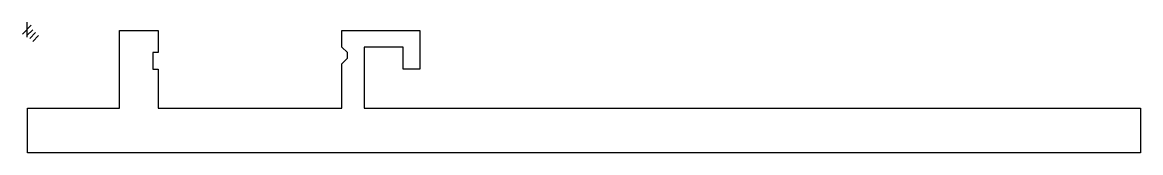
# Model space of a CAD drawing. Extents: x -1 to 200, y 0 to 24.
import ezdxf

# ---------------------------------------------------------------- set-up
doc = ezdxf.new("R2010")
doc.units = 0

msp = doc.modelspace()

# ---------------------------------------------------------------- linework, layer by layer
at = {"layer": 'Layer 1'}
for p, q in [((0.793749, 23.0583), (-0.793749, 21.4709)), ((0, 23.5875), (0, 20.9417)), ((1.05833, 22.2646), (0, 21.20627)), ((1.5875, 21.7354), (0.52917, 20.67707)), ((2.11666, 21.2063), (1.05833, 20.14797))]:
    msp.add_line(p, q, dxfattribs=at)
at = {"layer": 'Layer_1'}
for p, q in [((16.6319, 8.13279), (16.6319, 22.1329)), ((16.6319, 22.1329), (23.6319, 22.1329)), ((23.6319, 22.1329), (23.6319, 18.1326)), ((56.632088, 19.132599), (56.6321, 22.1329)), ((56.6321, 22.1329), (70.6316, 22.1329)), ((70.6316, 22.1329), (70.6316, 15.1329)), ((23.6319, 18.1326), (22.632, 18.1326)), ((22.632, 18.1326), (22.632, 15.1329)), ((57.6315, 18.1326), (56.632088, 19.132599)), ((57.631512, 17.132698), (57.6315, 18.1326)), ((67.6313, 19.1326), (60.6318, 19.1326)), ((60.6318, 19.1326), (60.6318, 8.13279)), ((67.6313, 15.1329), (67.6313, 19.1326)), ((56.6321, 16.1329), (57.631512, 17.132698)), ((56.6321, 8.13279), (56.6321, 16.1329)), ((22.632, 15.1329), (23.6319, 15.1329)), ((23.6319, 15.1329), (23.6319, 8.13279)), ((70.6316, 15.1329), (67.6313, 15.1329)), ((0.132292, 0.132899), (0.132292, 8.13279)), ((0.132292, 8.13279), (16.6319, 8.13279)), ((23.6319, 8.13279), (56.6321, 8.13279)), ((60.6318, 8.13279), (200.13, 8.13279)), ((200.13, 8.13279), (200.13, 0.132899)), ((200.13, 0.132899), (0.132292, 0.132899))]:
    msp.add_line(p, q, dxfattribs=at)

doc.saveas('drawing.dxf')
